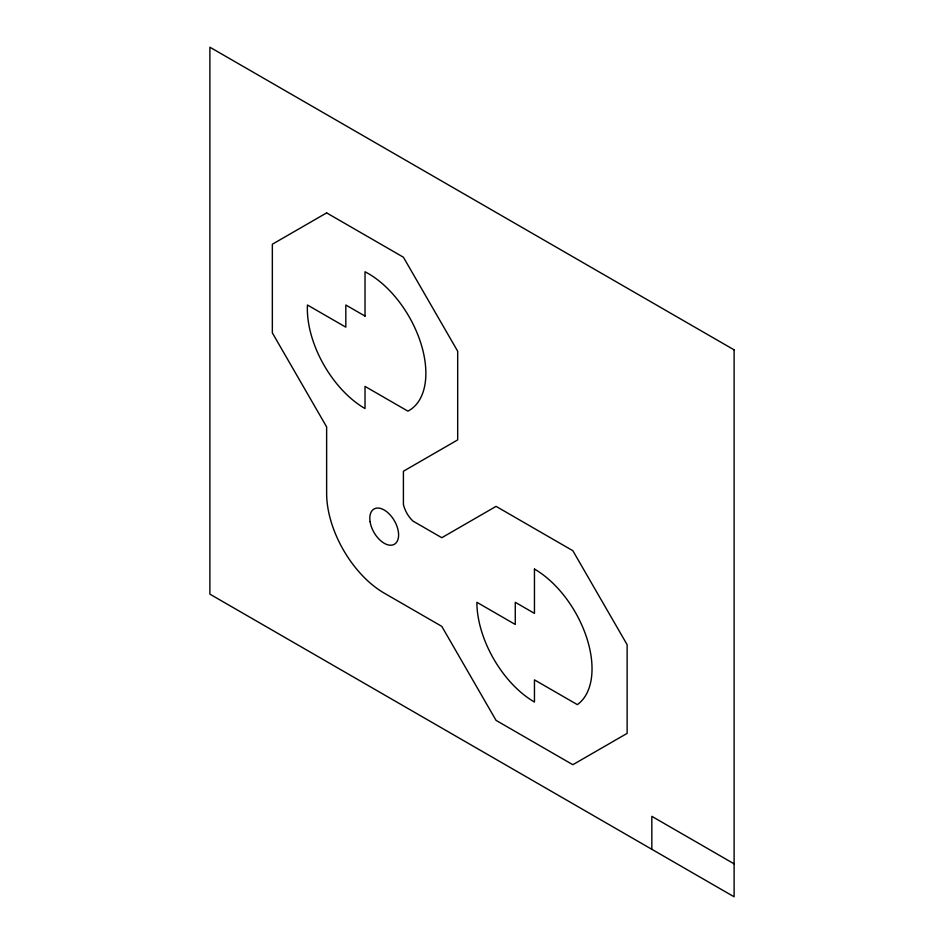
<?xml version="1.0" encoding="UTF-8"?>
<svg xmlns="http://www.w3.org/2000/svg" width="944" height="944" viewBox="0 0 944 944"><rect width="100%" height="100%" fill="white"/><g stroke="black" fill="none" stroke-linecap="round" stroke-linejoin="round"><path stroke-width="1.42" d="M734.113 863.843L651.832 816.336L651.832 849.293M534.457 569.055L534.457 613.388L515.271 602.296L515.271 624.468L476.885 602.296A81.432 47.011 60 0 0 534.457 702.029L534.457 679.869L577.35 704.625A81.432 47.011 60 0 0 587.026 638.769A81.432 47.011 60 0 0 534.493 569.079M326.636 212.896L272.344 244.236L272.344 332.89L326.636 426.9L326.636 493.393A81.432 47.011 60 0 0 384.208 593.127L441.792 626.368L496.072 720.39L572.843 764.711L627.135 733.37L627.135 644.717L572.843 550.706L496.072 506.373L441.792 537.714L413 521.1A20.355 11.753 60 0 1 403.407 504.474L403.407 471.233L457.687 439.892L457.687 351.239L403.407 257.216L326.636 212.896M734.113 349.858L209.887 47.2L209.887 594.142L734.113 896.8L734.113 349.858M365.021 316.087L345.823 305.006L345.823 327.167L307.437 305.006A81.432 47.011 60 0 0 365.021 408.551L365.021 386.391L407.902 411.147A81.432 47.011 60 0 0 421.142 344.171A81.432 47.011 60 0 0 365.021 271.766L365.021 316.087M370.072 521.619A20.355 11.753 60 0 0 393.636 544.641A20.355 11.753 60 0 0 388.916 513.642A20.355 11.753 60 0 0 370.072 521.619"/></g></svg>
